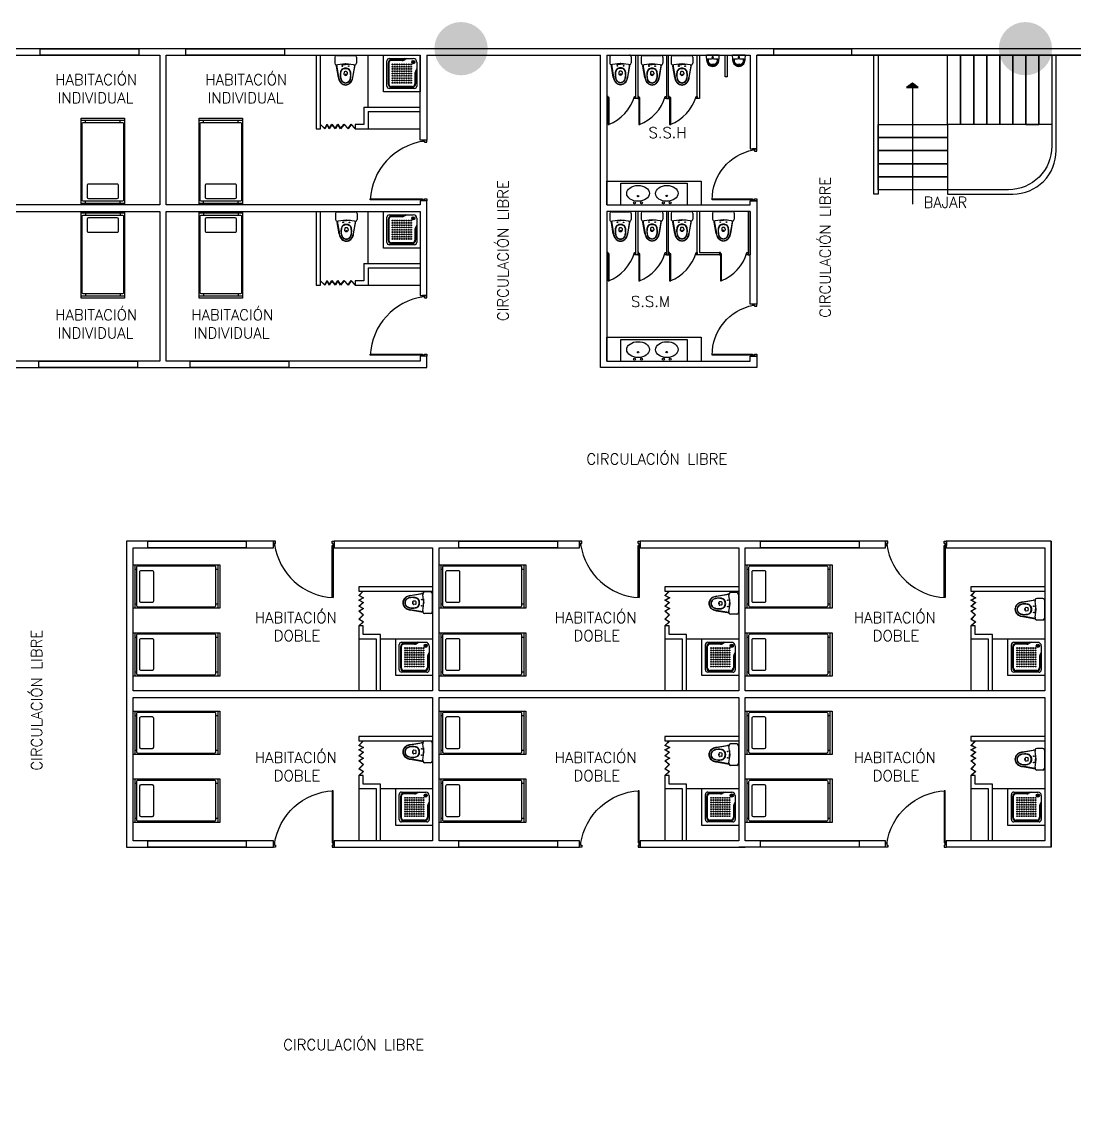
# Model space of a CAD drawing. Header units: metres. Extents: x -24 to 527, y -154 to 95.
# Drawn here: x 179.46 to 203.71, y -74.89 to -49.54 of the extents above; entities that cross this region are included whole.
import ezdxf

# ---------------------------------------------------------------- set-up
doc = ezdxf.new("R2010")
doc.units = ezdxf.units.M
doc.header["$MEASUREMENT"] = 0
doc.layers.add('a_sh_aparatos', color=4, linetype='Continuous', lineweight=18)
doc.layers.add('EQUIPO', color=1, linetype='Continuous', lineweight=0)
for name, color, linetype in [('AN-TEXTO', 3, 'Continuous'), ('AR-ESCALERAS', 1, 'Continuous'), ('AR-MOBILIRIO', 1, 'Continuous'), ('AR-MUROS', 6, 'Continuous'), ('AR-PUERTAS', 2, 'Continuous'), ('AR-VENTANAS', 2, 'Continuous'), ('S.H.', 2, 'Continuous')]:
    doc.layers.add(name, color=color, linetype=linetype)
doc.styles.add('REGULAR-2.5', font='romans.shx', dxfattribs={"height": 2.5})

# ---------------------------------------------------------------- blocks, each defined once
blk = doc.blocks.new('AR-ESCALERAS 1 PISO')
at = {"layer": 'AR-ESCALERAS'}
blk.add_lwpolyline([(-2.25, 0.8), (-3.85, 0.8), (-3.85, -0.8), (-2.25, -0.8), (-2.25, 0.8)], dxfattribs=at)
for points in [[(-2.25, 0.8), (-1.95, 0.8), (-1.95, -0.8), (-2.25, -0.8)], [(-1.95, 0.8), (-1.65, 0.8), (-1.65, -0.8), (-1.95, -0.8)], [(-1.65, 0.8), (-1.35, 0.8), (-1.35, -0.8), (-1.65, -0.8)], [(-1.35, 0.8), (-1.05, 0.8), (-1.05, -0.8), (-1.35, -0.8)], [(-1.05, 0.8), (-0.75, 0.8), (-0.75, -0.8), (-1.05, -0.8)], [(-0.75, 0.8), (-0.45, 0.8), (-0.45, -0.8), (-0.75, -0.8)], [(-0.45, 0.8), (-0.15, 0.8), (-0.15, -0.8), (-0.45, -0.8)], [(-0.15, 0.8), (0.15, 0.8), (0.15, -0.8), (-0.15, -0.8)], [(-2.25, -0.8), (-2.25, -1.1), (-3.85, -1.1), (-3.85, -0.8)], [(-0.15, -0.8), (-0.45, -0.8), (-0.45, -0.8), (-0.15, -0.8)], [(-2.25, -1.1), (-2.25, -1.4), (-3.85, -1.4), (-3.85, -1.1)], [(-2.25, -1.4), (-2.25, -1.7), (-3.85, -1.7), (-3.85, -1.4)], [(-2.25, -1.7), (-2.25, -2), (-3.85, -2), (-3.85, -1.7)], [(-2.25, -2), (-2.25, -2.3), (-3.85, -2.3), (-3.85, -2)]]:
    blk.add_lwpolyline(points, close=True, dxfattribs=at)
blk = doc.blocks.new('AR-PUERTA 2')
at = {"layer": 'AR-PUERTAS', "linetype": 'Continuous'}
for points in [[(-1.354, -0.058), (-1.354, -0.008), (-1.329, -0.008), (-1.329, 0.042), (-1.379, 0.042), (-1.379, -0.058)], [(-0.029, -0.008), (-0.029, 0.042), (0.021, 0.042), (0.021, -0.058), (-0.004, -0.058), (-0.004, -0.008)], [(-0.004, -0.058), (-0.004, -1.258), (-0.029, -1.258), (-0.029, -0.058)]]:
    blk.add_lwpolyline(points, close=True, dxfattribs=at)
blk.add_arc((0.061, 0.169), 1.428, 188.1236, 267.3924, dxfattribs=at)
blk = doc.blocks.new('31643339')
at = {"layer": 'AR-MOBILIRIO'}
for p, q in [((0.038, 0.5), (0.038, -0.5)), ((0.038, 0.4), (0.087, 0.4)), ((1.9, 0.4), (1.95, 0.4)), ((1.95, 0.5), (1.95, -0.5)), ((0.038, -0.4), (0.087, -0.4)), ((1.9, -0.4), (1.95, -0.4))]:
    blk.add_line(p, q, dxfattribs=at)
blk.add_lwpolyline([(0, -0.5), (0, 0.5), (2, 0.5), (2, -0.5)], close=True, dxfattribs=at)
for points in [[(1.87, 0.475, -0.414214), (1.9, 0.445), (1.9, -0.445, -0.414214), (1.87, -0.475), (0.117, -0.475, -0.414214), (0.087, -0.445), (0.087, 0.445, -0.414214), (0.117, 0.475)], [(0.15, -0.332, 0.414214), (0.18, -0.362), (0.447, -0.362, 0.414214), (0.477, -0.332), (0.477, 0.333, 0.414214), (0.447, 0.363), (0.18, 0.363, 0.414214), (0.15, 0.333)]]:
    blk.add_lwpolyline(points, format="xyb", close=True, dxfattribs=at)
blk = doc.blocks.new('AR-PUERTA PARA BAÑOS')
at = {"layer": 'AR-PUERTAS', "linetype": 'Continuous'}
for points in [[(1153.17, 673.325), (1153.17, 673.275), (1153.195, 673.275), (1153.195, 673.325)], [(1153.195, 673.3), (1153.195, 672.678), (1153.22, 672.678), (1153.22, 673.3)], [(1153.805, 673.275), (1153.805, 673.325), (1153.83, 673.325), (1153.83, 673.275)]]:
    blk.add_lwpolyline(points, close=True, dxfattribs=at)
blk.add_arc((1152.86, 673.597), 0.983, 290.71, 343.9106, dxfattribs=at)
blk = doc.blocks.new('AR-PUERTA 1.2')
at = {"layer": 'AR-PUERTAS', "linetype": 'Continuous'}
for points in [[(1.154, 0.058), (1.154, 0.983), (1.129, 0.983), (1.129, 0.058)], [(0.004, 0.058), (0.004, 0.008), (0.029, 0.008), (0.029, -0.042), (-0.021, -0.042), (-0.021, 0.058)], [(1.129, 0.008), (1.129, -0.042), (1.179, -0.042), (1.179, 0.058), (1.154, 0.058), (1.154, 0.008)]]:
    blk.add_lwpolyline(points, close=True, dxfattribs=at)
blk.add_arc((1.141, -0.171), 1.154, 89.3332, 169.7918, dxfattribs=at)
blk = doc.blocks.new('LAVATORIO2 POZAS')
at = {"layer": 'AR-MOBILIRIO'}
for p, q in [((346.512, 176.233), (346.512, 176.967)), ((346.512, 176.967), (347.012, 176.967)), ((347.012, 175.428), (347.012, 176.967)), ((346.512, 175.433), (346.512, 176.233)), ((346.512, 175.428), (347.012, 175.428))]:
    blk.add_line(p, q, dxfattribs=at)
for centre, radius in [((346.805, 176.492), 0.0161), ((346.964, 176.575), 0.0226), ((346.964, 176.415), 0.0226), ((346.964, 175.913), 0.0226), ((346.808, 175.832), 0.0161), ((346.964, 175.753), 0.0226)]:
    blk.add_circle(centre, radius, dxfattribs=at)
for centre in [(346.746, 176.495), (346.746, 175.833)]:
    blk.add_ellipse(centre, major_axis=(-0.002, 0.261), ratio=0.699963, dxfattribs=at)
blk = doc.blocks.new('UR-UR')
at = {"layer": 'AR-MOBILIRIO'}
blk.add_line((-0.145, 0), (0.145, 0), dxfattribs=at)
blk.add_circle((0, -0.05), 0.0175, dxfattribs=at)
for centre, radius, start, end in [((1.254, 0.053), 1.4, 182.1803, 186.902), ((0.083, -0.089), 0.22, 186.902, 214.3731), ((-0.105, -0.111), 0.025, 96.1787, 179.6284), ((0, -1.08), 1, 90, 96.1787), ((-0.08, -0.108), 0.025, 94.7005, 178.5474), ((0.055, -0.112), 0.16, 178.5474, 216.6603), ((0.04, -0.12), 0.14, 170.4634, 186.3292), ((0, -0.124), 0.1, 186.3292, 270), ((0, -0.145), 0.12, 214.3731, 270), ((-0.049, -0.105), 0.05, 162.6845, 170.4634), ((0, -0.155), 0.09, 215.476, 270), ((0, -0.225), 0.025, 90, 170.5862), ((0, -1.08), 1, 83.8213, 90), ((0, -0.124), 0.1, 270, 353.6708), ((0, -0.225), 0.025, 9.4138, 90), ((0, -0.155), 0.09, 270, 324.524), ((0, -0.145), 0.12, 270, 325.6269), ((-0.055, -0.112), 0.16, 323.3397, 1.4526), ((0.08, -0.108), 0.025, 1.4526, 85.2995), ((0.049, -0.105), 0.05, 9.5366, 17.3155), ((-0.04, -0.12), 0.14, 353.6708, 9.5366), ((-0.083, -0.089), 0.22, 325.6269, 353.098), ((0.105, -0.111), 0.025, 0.3716, 83.8213), ((-1.254, 0.053), 1.4, 353.098, 357.8197)]:
    blk.add_arc(centre, radius, start, end, dxfattribs=at)
blk = doc.blocks.new('1p-toppiece')
at = {"layer": 'AR-MOBILIRIO'}
for p, q in [((-0.532, 0.174), (-0.265, 0.22)), ((-0.232, 0.219), (-0.531, 0.169)), ((-0.485, 0.003), (-0.485, 0.003)), ((-0.485, 0.003), (-0.485, 0.003)), ((-0.485, 0.003), (-0.485, 0.003)), ((-0.485, 0.003), (-0.485, 0.003)), ((-0.485, 0.003), (-0.485, 0.003)), ((-0.485, 0.003), (-0.485, 0.003)), ((-0.485, 0.003), (-0.485, 0.003)), ((-0.485, 0.003), (-0.485, 0.003)), ((-0.406, 0.039), (-0.443, 0.044)), ((-0.232, 0.22), (-0.232, 0.195)), ((-0.205, 0.008), (-0.232, 0.195)), ((-0.218, 0.098), (-0.218, 0.003)), ((-0.218, -0.093), (-0.218, 0.003)), ((-0.047, 0.26), (-0.192, 0.26)), ((-0.007, 0.22), (-0.007, -0.214)), ((-0.532, -0.169), (-0.265, -0.215)), ((-0.232, -0.214), (-0.531, -0.163)), ((-0.406, -0.034), (-0.443, -0.039)), ((-0.232, -0.189), (-0.205, -0.003)), ((-0.232, -0.189), (-0.232, -0.214)), ((-0.047, -0.254), (-0.192, -0.254))]:
    blk.add_line(p, q, dxfattribs=at)
blk.add_lwpolyline([(-0.467, -0.009, 0.139005), (-0.464, -0.009, 0.107089), (-0.461, -0.006, 0.080212), (-0.46, -0.002, 0.06796), (-0.459, 0.003, 0.06796), (-0.46, 0.007, 0.080212), (-0.461, 0.011, 0.107089), (-0.464, 0.014, 0.139005), (-0.467, 0.015, 0.139005), (-0.47, 0.014, 0.107089), (-0.473, 0.011, 0.080212), (-0.474, 0.007, 0.06796), (-0.475, 0.003, 0.06796), (-0.474, -0.002, 0.080212), (-0.473, -0.006, 0.107089), (-0.47, -0.009, 0.139005)], format="xyb", close=True, dxfattribs=at)
for centre in [(-0.26, 0.078), (-0.26, -0.072)]:
    blk.add_circle(centre, 0.008, dxfattribs=at)
for centre, radius, start, end in [((-0.545, -0.004), 0.165, 137.5273, 177.8064), ((-0.545, 0.009), 0.165, 182.1936, 222.4727), ((-0.545, -0.004), 0.159, 137.1746, 177.7477), ((-0.545, 0.009), 0.159, 182.2523, 222.8254), ((-0.518, -0.034), 0.206, 106.927, 136.493), ((-0.541, -0.003), 0.122, 134.1142, 177.24), ((-0.541, 0.008), 0.122, 182.76, 225.8858), ((-0.518, -0.034), 0.2, 106.5054, 136.1127), ((-0.541, -0.003), 0.115, 133.4423, 177.1285), ((-0.541, 0.008), 0.115, 182.8715, 226.5577), ((-0.519, -0.031), 0.157, 102.7254, 132.8308), ((-0.52, -0.03), 0.15, 101.8667, 132.1155), ((-0.482, -0.117), 0.296, 99.7929, 108.8085), ((-0.482, -0.12), 0.292, 99.5848, 108.4322), ((-0.482, -0.148), 0.279, 90.6669, 104.9929), ((-0.482, -0.156), 0.281, 90.6819, 104.1933), ((-0.474, -0.297), 0.428, 81.7587, 91.4179), ((-0.488, -0.362), 0.487, 81.705, 89.6761), ((-0.434, 0.003), 0.0456, 126.1832, 180), ((-0.434, 0.003), 0.0456, 180, 233.8168), ((-0.447, 0.019), 0.025, 82.2348, 126.1832), ((-0.434, -0.002), 0.123, 44.007, 82.2929), ((-0.431, -0.004), 0.132, 44.3018, 82.295), ((-0.408, 0.024), 0.015, 13.7696, 82.2348), ((-0.495, 0.003), 0.105, 0, 13.7696), ((-0.495, 0.003), 0.105, 346.2304, 0), ((-0.46, 0.006), 0.138, 358.6352, 34.0042), ((-0.46, -0.001), 0.138, 325.9958, 1.3648), ((-0.441, 0.008), 0.132, 357.4666, 37.446), ((-0.441, -0.003), 0.132, 322.554, 2.5334), ((-0.24, 0.073), 0.15, 87.0389, 99.7929), ((-0.192, 0.22), 0.04, 90, 180), ((-0.244, 0.003), 0.04, 351.6776, 8.3142), ((-0.047, 0.22), 0.04, 0, 90), ((-0.518, 0.039), 0.206, 223.507, 253.073), ((-0.518, 0.039), 0.2, 223.8873, 253.4946), ((-0.519, 0.036), 0.157, 227.1692, 257.2746), ((-0.52, 0.036), 0.15, 227.8845, 258.1333), ((-0.482, 0.122), 0.296, 251.1915, 260.2071), ((-0.482, 0.125), 0.292, 251.5678, 260.4152), ((-0.482, 0.153), 0.279, 255.0071, 269.3331), ((-0.482, 0.161), 0.281, 255.8067, 269.3181), ((-0.488, 0.368), 0.487, 270.3239, 278.295), ((-0.474, 0.302), 0.428, 268.5821, 278.2413), ((-0.447, -0.014), 0.025, 233.8168, 277.7652), ((-0.434, 0.007), 0.123, 277.7071, 315.993), ((-0.431, 0.009), 0.132, 277.705, 315.6982), ((-0.408, -0.019), 0.015, 277.7652, 346.2304), ((-0.24, -0.067), 0.15, 260.2071, 272.966), ((-0.192, -0.214), 0.04, 180, 270), ((-0.047, -0.214), 0.04, 270, 360)]:
    blk.add_arc(centre, radius, start, end, dxfattribs=at)
blk = doc.blocks.new('AR-PUERTA ACORDION')
at = {"layer": 'AR-PUERTAS'}
blk.add_lwpolyline([(-0.386, 0.049), (-0.288, -0.046), (-0.235, 0.057), (-0.185, -0.044), (-0.129, 0.054), (-0.046, -0.045), (0.01, 0.056), (0.073, -0.046), (0.158, 0.053), (0.252, -0.046), (0.317, 0.054), (0.41, -0.047), (0.41, -0.054), (0.318, 0.046), (0.253, -0.054), (0.158, 0.046), (0.072, -0.054), (0.01, 0.046), (-0.045, -0.054), (-0.128, 0.046), (-0.185, -0.054), (-0.235, 0.046), (-0.287, -0.054), (-0.39, 0.046)], close=True, dxfattribs=at)
blk = doc.blocks.new('A$C05366594')
at = {"layer": 'AR-MOBILIRIO', "linetype": 'Continuous'}
for p, q in [((0, 0), (0, 0.72)), ((0, 0.72), (0.72, 0.72)), ((0.113, 0.653), (0.585, 0.653)), ((0.428, 0.653), (0.397, 0.637)), ((0.72, 0.72), (0.72, 0)), ((0.068, 0.113), (0.068, 0.608)), ((0.09, 0.563), (0.09, 0.158)), ((0.367, 0.63), (0.158, 0.63)), ((0.653, 0.585), (0.653, 0.113)), ((0.63, 0.367), (0.63, 0.158)), ((0.653, 0.428), (0.637, 0.397)), ((0.72, 0), (0, 0)), ((0.608, 0.068), (0.113, 0.068)), ((0.563, 0.09), (0.158, 0.09))]:
    blk.add_line(p, q, dxfattribs=at)
at = {"layer": 'AR-MOBILIRIO', "color": 250}
for p, q in [((0.458, 0.653), (0.403, 0.625)), ((0.104, 0.563), (0.104, 0.158)), ((0.367, 0.617), (0.158, 0.617)), ((0.653, 0.458), (0.625, 0.403)), ((0.617, 0.367), (0.617, 0.158)), ((0.563, 0.104), (0.158, 0.104))]:
    blk.add_line(p, q, dxfattribs=at)
at = {"layer": 'AR-MOBILIRIO', "linetype": 'Continuous'}
for centre, major_axis, start_param, end_param in [((0.113, 0.608), (0.0318, 0.0318), 0.785398, 2.356194), ((0.585, 0.585), (0.0477, 0.0477), 5.497787, 7.068583), ((0.158, 0.563), (0.0477, 0.0477), 0.785398, 2.356194), ((0.367, 0.698), (0.0477, 0.0477), 3.926991, 4.390638), ((0.698, 0.367), (-0.0477, 0.0477), 0.321751, 0.785398), ((0.113, 0.113), (-0.0318, 0.0318), 0.785398, 2.356194), ((0.158, 0.158), (-0.0477, 0.0477), 0.785398, 2.356194), ((0.158, 0.158), (-0.0477, 0.0477), 0.785398, 2.356194), ((0.563, 0.158), (0.0477, 0.0477), 3.926991, 5.497787), ((0.608, 0.113), (-0.0318, 0.0318), 2.356194, 3.926991)]:
    blk.add_ellipse(centre, major_axis=major_axis, ratio=1, start_param=start_param, end_param=end_param, dxfattribs=at)
at = {"layer": 'AR-MOBILIRIO', "color": 250}
for centre, major_axis, start_param, end_param in [((0.158, 0.563), (-0.0382, 0.0382), -0.785398, 0.785398), ((0.18, 0.54), (-0.00636, 0.00636), -0.785398, 5.497787), ((0.18, 0.495), (-0.00636, 0.00636), -0.785398, 5.497787), ((0.18, 0.45), (-0.00636, 0.00636), -0.785398, 5.497787), ((0.225, 0.54), (0.00636, 0.00636), 0.785398, 7.068583), ((0.225, 0.495), (0.00636, 0.00636), 0.785398, 7.068583), ((0.225, 0.45), (0.00636, 0.00636), 0.785398, 7.068583), ((0.27, 0.54), (0.00636, 0.00636), 0.785398, 7.068583), ((0.27, 0.495), (0.00636, 0.00636), 0.785398, 7.068583), ((0.27, 0.45), (0.00636, 0.00636), 0.785398, 7.068583), ((0.315, 0.54), (-0.00636, 0.00636), -0.785398, 5.497787), ((0.315, 0.495), (-0.00636, 0.00636), -0.785398, 5.497787), ((0.315, 0.45), (-0.00636, 0.00636), -0.785398, 5.497787), ((0.36, 0.54), (-0.00636, 0.00636), -0.785398, 5.497787), ((0.36, 0.495), (-0.00636, 0.00636), -0.785398, 5.497787), ((0.36, 0.45), (-0.00636, 0.00636), -0.785398, 5.497787), ((0.367, 0.698), (0.0573, 0.0573), 3.926991, 4.390638), ((0.405, 0.54), (-0.00636, 0.00636), -0.785398, 5.497787), ((0.405, 0.495), (-0.00636, 0.00636), -0.785398, 5.497787), ((0.405, 0.45), (-0.00636, 0.00636), -0.785398, 5.497787), ((0.45, 0.54), (0.00636, 0.00636), 0.785398, 7.068583), ((0.45, 0.495), (0.00636, 0.00636), 0.785398, 7.068583), ((0.45, 0.45), (0.00636, 0.00636), 0.785398, 7.068583), ((0.495, 0.54), (0.00636, 0.00636), 0.785398, 7.068583), ((0.495, 0.495), (0.00636, 0.00636), 0.785398, 7.068583), ((0.495, 0.45), (0.00636, 0.00636), 0.785398, 7.068583), ((0.54, 0.54), (-0.00636, 0.00636), -0.785398, 5.497787), ((0.54, 0.495), (-0.00636, 0.00636), -0.785398, 5.497787), ((0.54, 0.45), (-0.00636, 0.00636), -0.785398, 5.497787), ((0.585, 0.585), (0.0223, 0.0223), 0.785398, 7.068583), ((0.585, 0.585), (-0.00955, 0.00955), -0.785398, 5.497787), ((0.576, 0.585), (0.00286, 0.00286), 0.785398, 7.068583), ((0.581, 0.592), (0.00286, 0.00286), 0.785398, 7.068583), ((0.581, 0.578), (0.00286, 0.00286), 0.785398, 7.068583), ((0.589, 0.592), (0.00286, 0.00286), 0.785398, 7.068583), ((0.589, 0.578), (0.00286, 0.00286), 0.785398, 7.068583), ((0.594, 0.585), (0.00286, 0.00286), 0.785398, 7.068583), ((0.18, 0.405), (-0.00636, 0.00636), -0.785398, 5.497787), ((0.18, 0.36), (-0.00636, 0.00636), -0.785398, 5.497787), ((0.18, 0.315), (-0.00636, 0.00636), -0.785398, 5.497787), ((0.18, 0.27), (-0.00636, 0.00636), -0.785398, 5.497787), ((0.18, 0.225), (-0.00636, 0.00636), -0.785398, 5.497787), ((0.225, 0.405), (0.00636, 0.00636), 0.785398, 7.068583), ((0.225, 0.36), (0.00636, 0.00636), 0.785398, 7.068583), ((0.225, 0.315), (0.00636, 0.00636), 0.785398, 7.068583), ((0.225, 0.27), (0.00636, 0.00636), 0.785398, 7.068583), ((0.225, 0.225), (0.00636, 0.00636), 0.785398, 7.068583), ((0.27, 0.405), (0.00636, 0.00636), 0.785398, 7.068583), ((0.27, 0.36), (0.00636, 0.00636), 0.785398, 7.068583), ((0.27, 0.315), (0.00636, 0.00636), 0.785398, 7.068583), ((0.27, 0.27), (0.00636, 0.00636), 0.785398, 7.068583), ((0.27, 0.225), (0.00636, 0.00636), 0.785398, 7.068583), ((0.315, 0.36), (-0.00636, 0.00636), -0.785398, 5.497787), ((0.315, 0.315), (-0.00636, 0.00636), -0.785398, 5.497787), ((0.315, 0.27), (-0.00636, 0.00636), -0.785398, 5.497787), ((0.315, 0.225), (-0.00636, 0.00636), -0.785398, 5.497787), ((0.315, 0.405), (-0.00636, 0.00636), -0.785398, 5.497787), ((0.36, 0.405), (-0.00636, 0.00636), -0.785398, 5.497787), ((0.36, 0.36), (-0.00636, 0.00636), -0.785398, 5.497787), ((0.36, 0.315), (-0.00636, 0.00636), -0.785398, 5.497787), ((0.36, 0.27), (-0.00636, 0.00636), -0.785398, 5.497787), ((0.36, 0.225), (-0.00636, 0.00636), -0.785398, 5.497787), ((0.405, 0.405), (-0.00636, 0.00636), -0.785398, 5.497787), ((0.405, 0.36), (-0.00636, 0.00636), -0.785398, 5.497787), ((0.405, 0.315), (-0.00636, 0.00636), -0.785398, 5.497787), ((0.405, 0.27), (-0.00636, 0.00636), -0.785398, 5.497787), ((0.405, 0.225), (-0.00636, 0.00636), -0.785398, 5.497787), ((0.45, 0.405), (0.00636, 0.00636), 0.785398, 7.068583), ((0.45, 0.36), (0.00636, 0.00636), 0.785398, 7.068583), ((0.45, 0.315), (0.00636, 0.00636), 0.785398, 7.068583), ((0.45, 0.27), (0.00636, 0.00636), 0.785398, 7.068583), ((0.45, 0.225), (0.00636, 0.00636), 0.785398, 7.068583), ((0.495, 0.405), (0.00636, 0.00636), 0.785398, 7.068583), ((0.495, 0.36), (0.00636, 0.00636), 0.785398, 7.068583), ((0.495, 0.315), (0.00636, 0.00636), 0.785398, 7.068583), ((0.495, 0.27), (0.00636, 0.00636), 0.785398, 7.068583), ((0.495, 0.225), (0.00636, 0.00636), 0.785398, 7.068583), ((0.54, 0.36), (-0.00636, 0.00636), -0.785398, 5.497787), ((0.54, 0.315), (-0.00636, 0.00636), -0.785398, 5.497787), ((0.54, 0.27), (-0.00636, 0.00636), -0.785398, 5.497787), ((0.54, 0.225), (-0.00636, 0.00636), -0.785398, 5.497787), ((0.54, 0.405), (-0.00636, 0.00636), -0.785398, 5.497787), ((0.698, 0.367), (-0.0573, 0.0573), 0.321751, 0.785398), ((0.158, 0.158), (-0.0382, 0.0382), 0.785398, 2.356194), ((0.158, 0.158), (0.0382, 0.0382), 2.356194, 3.926991), ((0.18, 0.18), (-0.00636, 0.00636), -0.785398, 5.497787), ((0.225, 0.18), (0.00636, 0.00636), 0.785398, 7.068583), ((0.27, 0.18), (0.00636, 0.00636), 0.785398, 7.068583), ((0.315, 0.18), (-0.00636, 0.00636), -0.785398, 5.497787), ((0.36, 0.18), (-0.00636, 0.00636), -0.785398, 5.497787), ((0.405, 0.18), (-0.00636, 0.00636), -0.785398, 5.497787), ((0.45, 0.18), (0.00636, 0.00636), 0.785398, 7.068583), ((0.495, 0.18), (0.00636, 0.00636), 0.785398, 7.068583), ((0.54, 0.18), (-0.00636, 0.00636), -0.785398, 5.497787), ((0.563, 0.158), (0.0382, 0.0382), 3.926991, 5.497787)]:
    blk.add_ellipse(centre, major_axis=major_axis, ratio=1, start_param=start_param, end_param=end_param, dxfattribs=at)

msp = doc.modelspace()

# ---------------------------------------------------------------- hatches: boundary and pattern name
at = {"layer": 'AR-ESCALERAS'}
h = msp.add_hatch(color=1, dxfattribs=at)
h.dxf.hatch_style = 1
h.paths.add_polyline_path([(199.964, -50.956), (199.83, -51.05), (199.964, -51.05), (200.097, -51.05)])
at = {"layer": 'AR-PUERTAS'}
h = msp.add_hatch(color=256, dxfattribs=at)
h.dxf.hatch_style = 1
h.paths.add_polyline_path([(188.954, -50.159, 1), (190.182, -50.159, 1)])
h = msp.add_hatch(color=256, dxfattribs=at)
h.dxf.hatch_style = 1
h.paths.add_polyline_path([(201.954, -50.159, 1), (203.182, -50.159, 1)])

# ---------------------------------------------------------------- linework, layer by layer
at = {"layer": 'AR-ESCALERAS'}
msp.add_lwpolyline([(200.097, -51.05), (199.964, -50.956), (199.83, -51.05), (199.964, -51.05)], close=True, dxfattribs=at)
msp.add_lwpolyline([(199.964, -51.05), (199.964, -53.745)], dxfattribs=at)
at = {"layer": 'AR-MUROS'}
for p, q in [((193.588, -50.309), (193.588, -51.309)), ((203.276, -50.309), (211.397, -50.309)), ((187.328, -51.509), (188.628, -51.509)), ((187.428, -51.609), (188.628, -51.609)), ((187.328, -51.908), (187.128, -51.908)), ((187.128, -51.908), (187.128, -52.008)), ((187.128, -52.008), (187.428, -52.008)), ((187.428, -52.008), (188.628, -52.008)), ((193.588, -53.909), (193.588, -54.909)), ((196.228, -53.909), (196.228, -54.909)), ((187.328, -55.109), (188.628, -55.109)), ((187.428, -55.209), (188.628, -55.209)), ((187.328, -55.508), (187.128, -55.508)), ((187.128, -55.508), (187.128, -55.608)), ((187.128, -55.608), (187.428, -55.608)), ((187.428, -55.608), (188.628, -55.608)), ((187.214, -63.759), (187.214, -64.959)), ((194.264, -63.759), (194.264, -64.959)), ((201.314, -63.759), (201.314, -64.959)), ((187.214, -67.209), (187.214, -68.409)), ((194.264, -67.209), (194.264, -68.409)), ((201.314, -67.209), (201.314, -68.409))]:
    msp.add_line(p, q, dxfattribs=at)
for points in [[(228.568, -89.789), (228.568, -50.159), (134.628, -50.159), (134.628, -54.469)], [(176.778, -57.509), (182.778, -57.509), (188.778, -57.509), (188.778, -57.246), (188.628, -57.246), (188.628, -57.359), (182.778, -57.359), (182.778, -53.909), (188.628, -53.909), (188.628, -55.846), (188.778, -55.846), (188.778, -53.909), (188.778, -53.667), (188.628, -53.667), (188.628, -53.759), (182.778, -53.759), (182.778, -50.309)], [(176.928, -50.309), (182.628, -50.309)], [(176.928, -50.309), (182.628, -50.309)], [(182.628, -50.309), (182.628, -53.759), (176.928, -53.759)], [(182.778, -50.309), (188.628, -50.309)], [(182.778, -50.309), (188.628, -50.309)], [(186.228, -50.309), (186.228, -52.008), (186.328, -52.008), (186.328, -50.309)], [(187.428, -51.509), (187.428, -50.309)], [(188.778, -50.309), (188.778, -52.267), (188.628, -52.267), (188.628, -50.309)], [(188.778, -50.309), (192.778, -50.309)], [(188.778, -50.309), (192.778, -50.309)], [(192.928, -50.309), (192.928, -53.759), (196.228, -53.759), (196.228, -53.667), (196.378, -53.667), (196.378, -53.909), (196.378, -56.046), (196.228, -56.046), (196.228, -53.909), (192.928, -53.909), (192.928, -57.359), (196.228, -57.359), (196.228, -57.246), (196.378, -57.246), (196.378, -57.509), (192.778, -57.509), (192.778, -50.309)], [(192.928, -50.309), (196.228, -50.309)], [(192.928, -50.309), (196.228, -50.309)], [(193.638, -50.309), (193.638, -51.309), (193.588, -51.309)], [(194.298, -50.309), (194.298, -51.309), (194.348, -51.309), (194.348, -50.309)], [(195.058, -50.309), (195.058, -51.259), (195.058, -51.309), (195.008, -51.309), (195.008, -50.309)], [(195.701, -50.309), (195.701, -50.809), (195.651, -50.809), (195.651, -50.309)], [(196.228, -50.309), (196.228, -52.467), (196.378, -52.467), (196.378, -50.309)], [(216.047, -50.309), (196.378, -50.309), (213.547, -50.309), (215.247, -50.309), (216.047, -50.309), (216.047, -50.794)], [(199.176, -50.309), (199.176, -53.509), (199.076, -53.509), (199.076, -50.309)], [(187.328, -51.509), (187.328, -51.908)], [(187.428, -51.609), (187.428, -52.008)], [(192.928, -53.759), (192.928, -53.209), (195.096, -53.209), (195.096, -53.759)], [(176.928, -53.909), (182.628, -53.909), (182.628, -57.359), (176.928, -57.359)], [(186.228, -53.909), (186.228, -55.608), (186.328, -55.608), (186.328, -53.909)], [(187.428, -55.109), (187.428, -53.909)], [(193.638, -53.909), (193.638, -54.909), (193.588, -54.909)], [(194.298, -53.909), (194.298, -54.909), (194.348, -54.909), (194.348, -53.909)], [(195.058, -53.909), (195.058, -54.859), (195.518, -54.859), (195.518, -54.909), (195.008, -54.909), (195.008, -53.909)], [(196.178, -53.909), (196.178, -54.859), (196.178, -54.909), (196.228, -54.909)], [(187.328, -55.109), (187.328, -55.508)], [(187.428, -55.209), (187.428, -55.608)], [(192.928, -57.359), (192.928, -56.809), (195.096, -56.809), (195.096, -57.359)], [(203.163, -61.509), (200.746, -61.509), (200.746, -61.659), (203.013, -61.659), (203.013, -64.959), (196.113, -64.959), (196.113, -61.659), (199.346, -61.659), (199.346, -61.509), (193.696, -61.509), (193.696, -61.659), (195.963, -61.659), (195.963, -64.959), (189.063, -64.959), (189.063, -61.659), (192.296, -61.659), (192.296, -61.509), (186.646, -61.509), (186.646, -61.659), (188.913, -61.659), (188.913, -64.959), (182.013, -64.959), (182.013, -61.659), (185.246, -61.659), (185.246, -61.509), (181.863, -61.509)], [(181.863, -61.509), (181.863, -68.559), (185.246, -68.559), (185.246, -68.409), (182.013, -68.409), (182.013, -65.109), (188.913, -65.109), (188.913, -68.409), (186.646, -68.409), (186.646, -68.559), (189.063, -68.559), (189.063, -68.559)], [(203.163, -68.559), (203.163, -61.509), (203.163, -65.109), (203.163, -65.109)], [(188.913, -62.559), (187.214, -62.559), (187.214, -62.659), (188.913, -62.659)], [(195.963, -62.559), (194.264, -62.559), (194.264, -62.659), (195.963, -62.659)], [(203.013, -62.559), (201.314, -62.559), (201.314, -62.659), (203.013, -62.659)], [(187.713, -64.959), (187.713, -63.659), (187.314, -63.659), (187.314, -63.459), (187.214, -63.459), (187.214, -63.759), (187.613, -63.759), (187.613, -64.959)], [(194.763, -64.959), (194.763, -63.659), (194.364, -63.659), (194.364, -63.459), (194.264, -63.459), (194.264, -63.759), (194.663, -63.759), (194.663, -64.959)], [(201.813, -64.959), (201.813, -63.659), (201.414, -63.659), (201.414, -63.459), (201.314, -63.459), (201.314, -63.759), (201.713, -63.759), (201.713, -64.959)], [(187.713, -63.759), (188.913, -63.759)], [(194.763, -63.759), (195.963, -63.759)], [(201.813, -63.759), (203.013, -63.759)], [(188.913, -68.559), (192.296, -68.559), (192.296, -68.409), (189.063, -68.409), (189.063, -65.109)], [(189.063, -65.109), (189.063, -65.109), (189.063, -65.109)], [(189.063, -65.109), (195.963, -65.109), (195.963, -68.409), (193.696, -68.409), (193.696, -68.559), (196.113, -68.559), (196.113, -68.559)], [(196.113, -65.109), (196.113, -65.109), (196.113, -65.109)], [(196.113, -65.109), (203.013, -65.109), (203.013, -68.409), (200.746, -68.409), (200.746, -68.559)], [(199.346, -68.559), (199.346, -68.409), (196.113, -68.409), (196.113, -65.109)], [(203.163, -65.109), (203.163, -68.559), (200.746, -68.559)], [(188.913, -66.009), (187.214, -66.009), (187.214, -66.109), (188.913, -66.109)], [(195.963, -66.009), (194.264, -66.009), (194.264, -66.109), (195.963, -66.109)], [(203.013, -66.009), (201.314, -66.009), (201.314, -66.109), (203.013, -66.109)], [(187.713, -68.409), (187.713, -67.109), (187.314, -67.109), (187.314, -66.909), (187.214, -66.909), (187.214, -67.209), (187.613, -67.209), (187.613, -68.409)], [(194.763, -68.409), (194.763, -67.109), (194.364, -67.109), (194.364, -66.909), (194.264, -66.909), (194.264, -67.209), (194.663, -67.209), (194.663, -68.409)], [(201.813, -68.409), (201.813, -67.109), (201.414, -67.109), (201.414, -66.909), (201.314, -66.909), (201.314, -67.209), (201.713, -67.209), (201.713, -68.409)], [(187.713, -67.209), (188.913, -67.209)], [(194.763, -67.209), (195.963, -67.209)], [(201.813, -67.209), (203.013, -67.209)], [(199.346, -68.559), (195.963, -68.559)]]:
    msp.add_lwpolyline(points, dxfattribs=at)
msp.add_lwpolyline([(203.176, -50.309), (203.176, -52.409, -0.414214), (202.176, -53.409), (200.776, -53.409), (200.776, -53.509), (202.276, -53.509, 0.414214), (203.276, -52.509), (203.276, -50.309)], format="xyb", dxfattribs=at)
at = {"layer": 'AR-VENTANAS'}
for points in [[(179.873, -50.159), (182.143, -50.159), (182.143, -50.309), (179.873, -50.309)], [(183.231, -50.159), (185.501, -50.159), (185.501, -50.309), (183.231, -50.309)], [(196.769, -50.159), (198.565, -50.159), (198.565, -50.309), (196.769, -50.309)], [(179.842, -57.359), (182.112, -57.359), (182.112, -57.509), (179.842, -57.509)], [(183.331, -57.359), (185.601, -57.359), (185.601, -57.509), (183.331, -57.509)], [(182.352, -61.509), (184.622, -61.509), (184.622, -61.659), (182.352, -61.659)], [(189.52, -61.509), (191.79, -61.509), (191.79, -61.659), (189.52, -61.659)], [(196.467, -61.509), (198.737, -61.509), (198.737, -61.659), (196.467, -61.659)], [(182.352, -68.409), (184.622, -68.409), (184.622, -68.559), (182.352, -68.559)], [(189.52, -68.409), (191.79, -68.409), (191.79, -68.559), (189.52, -68.559)], [(196.467, -68.409), (198.737, -68.409), (198.737, -68.559), (196.467, -68.559)]]:
    msp.add_lwpolyline(points, close=True, dxfattribs=at)

# ---------------------------------------------------------------- block references
at = {"rotation": 270}
for p in [(17.813, 293.253), (17.813, 289.653)]:
    msp.add_blockref('LAVATORIO2 POZAS', p, dxfattribs=at)
at = {"layer": 'a_sh_aparatos', "color": 1, "xscale": -1, "rotation": 0.1564548881513694}
for p in [(195.365, -50.309), (195.966, -50.309)]:
    msp.add_blockref('UR-UR', p, dxfattribs=at)
at = {"layer": 'AR-MOBILIRIO', "xscale": 1.176120000000083, "yscale": 1.176120000000083, "zscale": 1.176120000000083}
for p in [(187.781, -51.156), (187.781, -54.756), (188.066, -64.606), (195.116, -64.606), (202.166, -64.606), (188.066, -68.056), (195.116, -68.056), (202.166, -68.056)]:
    msp.add_blockref('A$C05366594', p, dxfattribs=at)
at = {"layer": 'AR-MOBILIRIO'}
for p in [(182.013, -62.551), (189.063, -62.551), (196.113, -62.551), (182.013, -64.117), (189.063, -64.117), (196.113, -64.117), (182.013, -65.921), (189.063, -65.921), (196.113, -65.921), (182.013, -67.487), (189.063, -67.487), (196.113, -67.487)]:
    msp.add_blockref('31643339', p, dxfattribs=at)
at = {"layer": 'AR-MUROS'}
for name, p in [('AR-ESCALERAS 1 PISO', (203.026, -51.109)), ('AR-PUERTA PARA BAÑOS', (-960.242, -724.584)), ('AR-PUERTA PARA BAÑOS', (-959.532, -724.584)), ('AR-PUERTA PARA BAÑOS', (-958.822, -724.584)), ('AR-PUERTA PARA BAÑOS', (-960.242, -728.184)), ('AR-PUERTA PARA BAÑOS', (-959.532, -728.184)), ('AR-PUERTA PARA BAÑOS', (-958.822, -728.184)), ('AR-PUERTA PARA BAÑOS', (-957.652, -728.184)), ('AR-PUERTA 2', (186.626, -61.55)), ('AR-PUERTA 2', (193.676, -61.55)), ('AR-PUERTA 2', (200.726, -61.55))]:
    msp.add_blockref(name, p, dxfattribs=at)
at = {"layer": 'AR-MUROS', "rotation": 270}
for p in [(188.736, -53.646), (188.736, -57.226)]:
    msp.add_blockref('AR-PUERTA 2', p, dxfattribs=at)
at = {"layer": 'AR-MUROS', "xscale": -1}
for name, p, rotation in [('AR-PUERTA 1.2', (196.336, -52.488), 90), ('AR-PUERTA 1.2', (196.336, -56.067), 90), ('AR-PUERTA 2', (186.626, -68.517), 180), ('AR-PUERTA 2', (193.676, -68.517), 180), ('AR-PUERTA 2', (200.726, -68.517), 180)]:
    msp.add_blockref(name, p, dxfattribs=dict(at, rotation=rotation))
at = {"layer": 'AR-VENTANAS'}
for p in [(186.718, -51.954), (186.718, -55.554)]:
    msp.add_blockref('AR-PUERTA ACORDION', p, dxfattribs=at)
at = {"layer": 'AR-VENTANAS', "rotation": 270}
for p in [(187.268, -63.049), (194.318, -63.049), (201.368, -63.049), (187.268, -66.499), (194.318, -66.499), (201.368, -66.499)]:
    msp.add_blockref('AR-PUERTA ACORDION', p, dxfattribs=at)
at = {"layer": 'EQUIPO'}
for p, rotation in [((181.317, -53.759), 89.99999999999999), ((184.035, -53.759), 89.99999999999999), ((181.317, -53.909), 270), ((184.035, -53.909), 270)]:
    msp.add_blockref('31643339', p, dxfattribs=dict(at, rotation=rotation))
at = {"layer": 'S.H.', "xscale": 0.9681450398693042, "yscale": 0.9681450398693042, "zscale": 0.9681450398693042}
for p, rotation in [((186.911, -50.309), 90), ((193.244, -50.302), 89.99999999999999), ((193.971, -50.309), 89.99999999999999), ((194.66, -50.309), 89.99999999999999), ((186.929, -53.909), 90), ((193.244, -53.909), 89.99999999999999), ((193.971, -53.902), 89.99999999999999), ((194.66, -53.902), 89.99999999999999), ((195.614, -53.902), 89.99999999999999)]:
    msp.add_blockref('1p-toppiece', p, dxfattribs=dict(at, rotation=rotation))
for p in [(188.913, -62.929), (195.963, -62.945), (203.013, -63.079), (188.913, -66.367), (195.963, -66.429), (203.013, -66.536)]:
    msp.add_blockref('1p-toppiece', p, dxfattribs=at)

# ---------------------------------------------------------------- texts
at = {"layer": 'AN-TEXTO', "char_height": 0.25, "attachment_point": 1, "style": 'REGULAR-2.5'}
for s, width, heights, insert in [('\\pi-0.03715;HABITACIÓN\\P\\pi0.01642;INDIVIDUAL', 1.9138, [1.229], (180.259, -50.75)), ('\\pi-0.03715;HABITACIÓN\\P\\pi0.01642;INDIVIDUAL', 1.9138, [1.229], (183.715, -50.75)), ('\\pi0.09901;S.S.H', 1.09088, [0.214], (193.787, -51.968)), ('BAJAR', 0.70236, [0], (200.222, -53.575)), ('\\pi0.13184;S.S.M', 1.18036, [0.38], (193.35, -55.86)), ('\\pi-0.03715;HABITACIÓN\\P\\pi0.01642;INDIVIDUAL', 1.9138, [1.229], (180.259, -56.168)), ('\\pi-0.03715;HABITACIÓN\\P\\pi0.01642;INDIVIDUAL', 1.9138, [1.229], (183.393, -56.168)), ('\\pi1.09558;CIRCULACIÓN LIBRE ', 5.7864, [0.31], (191.359, -59.49)), ('\\pi-0.03715;HABITACIÓN\\P\\pi0.39738;DOBLE', 1.9138, [1.229], (184.857, -63.143)), ('\\pi-0.03715;HABITACIÓN\\P\\pi0.39738;DOBLE', 1.9138, [1.229], (191.762, -63.143)), ('\\pi-0.03715;HABITACIÓN\\P\\pi0.39738;DOBLE', 1.9138, [1.229], (198.654, -63.143)), ('\\pi-0.03715;HABITACIÓN\\P\\pi0.39738;DOBLE', 1.9138, [1.229], (184.857, -66.368)), ('\\pi-0.03715;HABITACIÓN\\P\\pi0.39738;DOBLE', 1.9138, [1.229], (191.762, -66.368)), ('\\pi-0.03715;HABITACIÓN\\P\\pi0.39738;DOBLE', 1.9138, [1.229], (198.654, -66.368)), ('\\pi1.09558;CIRCULACIÓN LIBRE ', 5.7864, [0.31], (184.375, -72.986))]:
    msp.add_mtext_dynamic_manual_height_columns(s, width=width, gutter_width=1.25, heights=heights, dxfattribs=dict(at, insert=insert))
at = {"layer": 'AN-TEXTO', "char_height": 0.25, "attachment_point": 1, "rotation": 90, "style": 'REGULAR-2.5'}
for insert in [(190.408, -57.534), (197.831, -57.456), (179.666, -67.891)]:
    msp.add_mtext_dynamic_manual_height_columns('\\pi1.09558;CIRCULACIÓN LIBRE ', width=5.7864, gutter_width=1.25, heights=[0.31], dxfattribs=dict(at, insert=insert))

doc.saveas('drawing.dxf')
